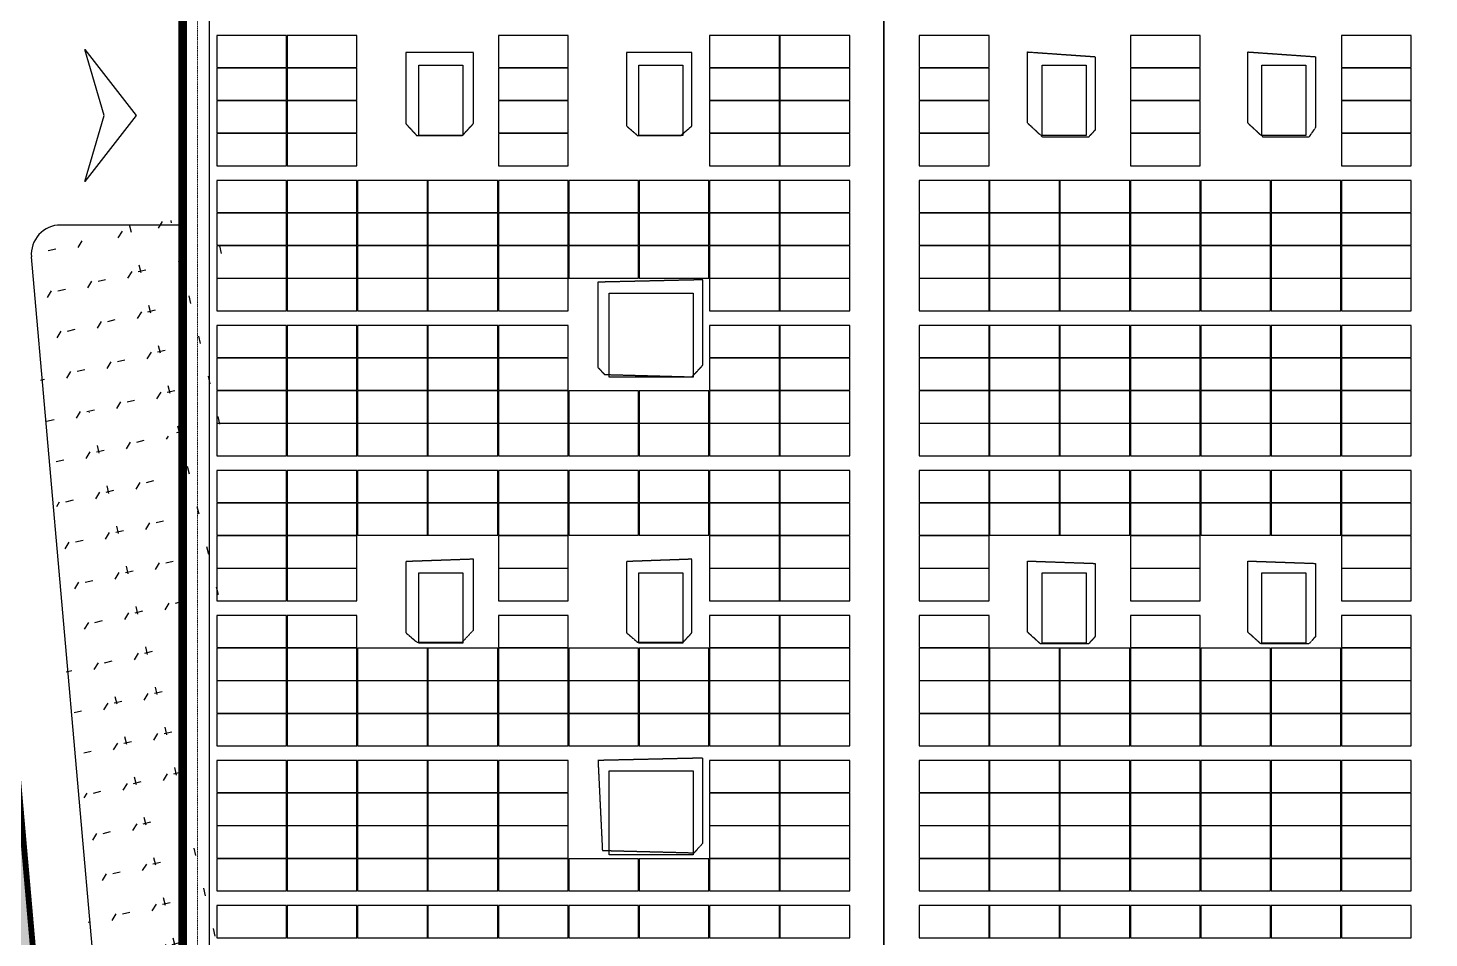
# Model space of a CAD drawing. Header units: millimetres. Extents: x -330863 to 383137, y -246038 to 314990.
# Drawn here: x -93776 to -46005, y -93253 to -62233 of the extents above; entities that cross this region are included whole.
import ezdxf

# ---------------------------------------------------------------- set-up
doc = ezdxf.new("R2010")
doc.units = ezdxf.units.MM
for name, pattern in [('DASHED', [1.524, 1.27, -0.254]), ('DOTE', [2.4200000000000004, 2, -0.2, 0.02, -0.2]), ('HIDDEN', [0.375, 0.25, -0.125]), ('X2', [10, 8, -2])]:
    doc.linetypes.add(name, pattern=pattern)
for name, color, linetype in [('-GRASS', 114, 'Continuous'), ('-建筑轮廓线', 7, 'Continuous'), ('-总图道路', 7, 'Continuous'), ('S_其它', 7, 'Continuous'), ('农转用2000坐标', 6, 'Continuous'), ('单元区域外轮廓', 7, 'ByLayer'), ('屋脊线', 7, 'ByLayer'), ('组件', 7, 'ByLayer'), ('阴影', 8, 'DASHED'), ('障碍物', 7, 'ByLayer')]:
    doc.layers.add(name, color=color, linetype=linetype)
doc.layers.add('DOTE', color=7, linetype='DOTE', lineweight=0)
doc.layers.add('X消防车道', color=6, linetype='HIDDEN', lineweight=18)

# ---------------------------------------------------------------- blocks, each defined once
blk = doc.blocks.new('*U5')
at = {"layer": '单元区域外轮廓', "color": 2}
for points in [[(-88499.99999806286, 145848.7498998642, 10100), (88500.00000193714, 145848.7498962879, 10100), (88499.99999828637, -93851.25008583067, 10100), (64899.99999828637, -93851.25008583067, 10100), (64900.60513652861, -129651.2534892559, 10100), (-82500.00165008008, -129651.2389415502, 10100), (-82500.00164881349, -112951.2501013279, 10100), (-88500.00000186266, -112951.2501013279, 10100), (-88499.99999806286, 145848.7498998642, 10100)], [(-88499.99999806286, 145848.7498998642, 10600), (88500.00000193714, 145848.7498962879, 10600), (88499.99999828637, -93851.25008583067, 10600), (64899.99999828637, -93851.25008583067, 10600), (64900.60513652861, -129651.2534892559, 10600), (-82500.00165008008, -129651.2389415502, 10600), (-82500.00164881349, -112951.2501013279, 10600), (-88500.00000186266, -112951.2501013279, 10600), (-88499.99999806286, 145848.7498998642, 10600)]]:
    blk.add_polyline3d(points, close=True, dxfattribs=at)
at = {"flags": 1}
for tag in ['ground_elevation', 'unit_id', 'unit_name', 'parapet_height', 'is_enable_parapet']:
    blk.add_attdef(tag, (0, 0), '', height=2.5, dxfattribs=at)
blk = doc.blocks.new('*U6')
at = {"layer": '屋脊线', "color": 30}
for p, q in [((-88499.99999806286, 145848.7498998642, 10100), (-88500.00000186266, -112951.2501013279, 10100)), ((-64595.51210492849, -129651.240709424, 8900), (-64599.71337653697, 145848.7498998642, 8900))]:
    blk.add_line(p, q, dxfattribs=at)
at = {"flags": 1}
for tag in ['unit_id', 'unit_name']:
    blk.add_attdef(tag, (0, 0), '', height=2.5, dxfattribs=at)
blk = doc.blocks.new('*U55')
at = {"layer": '障碍物', "color": 1}
blk.add_polyline3d([(-72949.9982444197, -63501.24993920326, 10), (-71449.9985076487, -63501.24993920326, 10), (-71449.9985076487, -65901.25005066393, 10), (-72949.9982444197, -65901.25005066393, 10)], close=True, dxfattribs=at)
at = {"flags": 1}
for tag in ['shape', 'height']:
    blk.add_attdef(tag, (0, 0), '', height=2.5, dxfattribs=at)
blk = doc.blocks.new('*U56')
at = {"layer": '障碍物', "color": 1}
blk.add_polyline3d([(-72949.99857485294, -80801.25836074354, 10), (-71449.99883808196, -80801.25836074354, 10), (-71449.99883808196, -83201.25846982001, 10), (-72949.99857485294, -83201.25846982001, 10)], close=True, dxfattribs=at)
at = {"flags": 1}
for tag in ['shape', 'height']:
    blk.add_attdef(tag, (0, 0), '', height=2.5, dxfattribs=at)
blk = doc.blocks.new('*U69')
at = {"layer": '障碍物', "color": 1}
blk.add_polyline3d([(-73960.13016819954, -71270.99589109421, 10), (-71099.6219573915, -71270.99589109421, 10), (-71099.6219573915, -74131.50410473348, 10), (-73960.13016819954, -74131.50410473348, 10)], close=True, dxfattribs=at)
at = {"flags": 1}
for tag in ['shape', 'height']:
    blk.add_attdef(tag, (0, 0), '', height=2.5, dxfattribs=at)
blk = doc.blocks.new('*U70')
at = {"layer": '障碍物', "color": 1}
blk.add_polyline3d([(-73960.13016819954, -87560.99602103232, 10), (-71099.6219573915, -87560.99602103232, 10), (-71099.6219573915, -90421.5042322874, 10), (-73960.13016819954, -90421.5042322874, 10)], close=True, dxfattribs=at)
at = {"flags": 1}
for tag in ['shape', 'height']:
    blk.add_attdef(tag, (0, 0), '', height=2.5, dxfattribs=at)
blk = doc.blocks.new('*U98')
at = {"layer": '障碍物', "color": 1}
blk.add_polyline3d([(-59199.99824754894, -63501.25148892402, 10), (-57699.99851085245, -63501.25148892402, 10), (-57699.99851085245, -65901.25159919263, 10), (-59199.99824754894, -65901.25159919263, 10)], close=True, dxfattribs=at)
at = {"flags": 1}
for tag in ['shape', 'height']:
    blk.add_attdef(tag, (0, 0), '', height=2.5, dxfattribs=at)
blk = doc.blocks.new('*U99')
at = {"layer": '障碍物', "color": 1}
blk.add_polyline3d([(-51699.97240930795, -63501.25203788281, 10), (-50199.97267261148, -63501.25203788281, 10), (-50199.97267261148, -65901.25214755535, 10), (-51699.97240930795, -65901.25214755535, 10)], close=True, dxfattribs=at)
at = {"flags": 1}
for tag in ['shape', 'height']:
    blk.add_attdef(tag, (0, 0), '', height=2.5, dxfattribs=at)
blk = doc.blocks.new('*U100')
at = {"layer": '障碍物', "color": 1}
blk.add_polyline3d([(-59199.99857828021, -80801.2599092722, 10), (-57699.99884143472, -80801.2599092722, 10), (-57699.99884143472, -83201.26001954079, 10), (-59199.99857828021, -83201.26001954079, 10)], close=True, dxfattribs=at)
at = {"flags": 1}
for tag in ['shape', 'height']:
    blk.add_attdef(tag, (0, 0), '', height=2.5, dxfattribs=at)
blk = doc.blocks.new('*U101')
at = {"layer": '障碍物', "color": 1}
blk.add_polyline3d([(-51699.97274011374, -80801.26045763493, 10), (-50199.97300319374, -80801.26045763493, 10), (-50199.97300319374, -83201.26056849957, 10), (-51699.97274011374, -83201.26056849957, 10)], close=True, dxfattribs=at)
at = {"flags": 1}
for tag in ['shape', 'height']:
    blk.add_attdef(tag, (0, 0), '', height=2.5, dxfattribs=at)
blk = doc.blocks.new('*U350')
at = {"layer": '障碍物', "color": 1}
blk.add_polyline3d([(-80449.99824434519, -63501.24993920326, 10), (-78949.9985074997, -63501.24993920326, 10), (-78949.9985074997, -65901.25005066393, 10), (-80449.99824434519, -65901.25005066393, 10)], close=True, dxfattribs=at)
at = {"flags": 1}
for tag in ['shape', 'height']:
    blk.add_attdef(tag, (0, 0), '', height=2.5, dxfattribs=at)
blk = doc.blocks.new('*U351')
at = {"layer": '障碍物', "color": 1}
blk.add_polyline3d([(-80449.99857515097, -80801.25836074354, 10), (-78949.99883808196, -80801.25836074354, 10), (-78949.99883808196, -83201.25846982001, 10), (-80449.99857515097, -83201.25846982001, 10)], close=True, dxfattribs=at)
at = {"flags": 1}
for tag in ['shape', 'height']:
    blk.add_attdef(tag, (0, 0), '', height=2.5, dxfattribs=at)
blk = doc.blocks.new('*U9')
at = {"layer": '组件', "color": 0}
blk.add_polyline3d([(0, 0, 0), (6.7e-15, -109.6, 0), (237.9347828191169, -109.6, 14.88620585709026), (237.9347828191169, 1.46e-14, 14.88620585709026)], close=True, dxfattribs=at)
at = {"flags": 1}
for tag in ['voco', 'vmpo', 'mounting-hole-spacing1', 'mounting-hole-spacing2', 'module-material', 'theme', 'silicon-material', 'userid', 'company-name', 'note', 'name', 'panel-width', 'panel-height', 'panel-length', 'pmax', 'id', 'impo', 'isco']:
    blk.add_attdef(tag, (0, 0), '', height=2.5, dxfattribs=at)
blk = doc.blocks.new('*U7')
at = {"layer": '组件', "color": 0}
blk.add_polyline3d([(0, 0, 0), (6.7e-15, 109.6, 0), (-238.1009774266284, 109.6, 11.9366891759911), (-238.1009774266284, 1.46e-14, 11.9366891759911)], close=True, dxfattribs=at)
at = {"flags": 1}
for tag in ['voco', 'vmpo', 'mounting-hole-spacing1', 'mounting-hole-spacing2', 'module-material', 'theme', 'silicon-material', 'userid', 'company-name', 'note', 'name', 'panel-width', 'panel-height', 'panel-length', 'pmax', 'id', 'impo', 'isco']:
    blk.add_attdef(tag, (0, 0), '', height=2.5, dxfattribs=at)

msp = doc.modelspace()

# ---------------------------------------------------------------- hatches: boundary and pattern name
at = {"layer": '-GRASS'}
h = msp.add_hatch(dxfattribs=at)
h.set_pattern_fill('GRASS', color=256, scale=500, angle=-31.48783798076735)
h.set_pattern_definition([(58.51216201923266, (-1970228605.701966, -2547630934.377606), (-329.7050402672918, 1372.037246682207), [264.5806600000001, -1731.010149999999]), (13.51216201923265, (-1970228605.701966, -2547630934.377606), (-329.7052649889981, 1372.038181840949), [264.58066, -1146.516149999998]), (103.5121620192325, (-1970228605.701966, -2547630934.377606), (-1372.038181840949, -329.7052649889981), [264.5806599999999, -1146.516149999997])])
h.paths.add_polyline_path([(-82499.9985200679, -113128.7499012612), (-88499.9985200679, -113128.7499007955), (-88499.99851925299, -69128.74990079552), (-92663.83755806366, -69128.74990126118, 0.4402036426417503), (-93659.97564844787, -70216.55026946215), (-89187.75346316164, -120966.5474615246, 0.3886933129574108), (-88191.61512504565, -121878.7499007955), (-82499.99852018431, -121878.7499007955)])
at = {"layer": 'X消防车道'}
h = msp.add_hatch(dxfattribs=at)
h.set_pattern_fill('DOTS', color=8, scale=1000, angle=-31.48783798076735)
h.set_pattern_definition([(328.5121620192327, (-1970228605.701966, -2547630934.377606), (1506.050284478311, 939.1527315207007), [0, -1587.499999999999])])
h.paths.add_polyline_path([(-93210.31932864338, -143669.9816289544, 0.388696347810305), (-80260.50890044775, -155528.7499007024), (-29868.25021682074, -155528.749902565, 0.0729934230257984), (-27282.11924788542, -155149.1864708438), (-24812.54212517292, -154408.3133338205, -0.0729934230209538), (-22226.41115623759, -154028.7499007024), (83399.93261551949, -154028.749902565, -0.414215405250258), (92399.99996935017, -163028.7391755916), (92400.01187910326, -173021.7107695714), (96400.0120633305, -173176.2576506659), (96399.99996935017, -163028.7344095483, 0.4142203272388091), (83399.6842201473, -150028.7499058246), (-22813.48650954664, -150028.749903962, 0.0729934230411844), (-25399.61747935508, -150408.3133356832), (-27869.19458594406, -151149.1864689812, -0.0729934230362219), (-30455.32555586891, -151528.7499007024), (-80260.50890015671, -151528.7499007024, -0.3886976849728412), (-89225.76594498008, -143318.7917464599), (-114666.7633144511, 145381.2082974985, -0.4401982675162612), (-105701.5062695695, 155171.2501437217), (85999.68118983321, 155171.2501404621, -0.414210992521494), (94999.68118930935, 146171.3291063718, -0.1414481113697162), (96999.68118965859, 153099.4533711858, 0.2576703992202549), (85999.5199388382, 159171.2501390651), (-105701.6028190823, 159171.2501441874, 0.4401960510058327), (-118651.3220010651, 145030.0785886869)])

# ---------------------------------------------------------------- linework, layer by layer
at = {"layer": '-建筑轮廓线', "const_width": 300, "elevation": 10100}
msp.add_lwpolyline([(88500.00148354098, 145851.2500959262), (-88499.99851645902, 145851.2500991858), (-88499.99852024252, -112948.7499006279), (-82499.99852018431, -112948.7499006279), (-82499.99852035893, -129748.7499009073), (-82799.99852034729, -129748.7499009073), (-82799.9985204637, -145848.7499005347), (65100.00147932674, -145848.7499023974), (65100.00147955958, -129748.7499027699), (64800.00147962942, -129748.7499027699), (64800.00148032791, -93848.74988470227), (88500.00148004852, -93848.74988563359)], close=True, dxfattribs=at)
at = {"layer": '-总图道路'}
for p, q in [((-88499.99851925299, -68948.74990062788, 10100), (-92663.83755777264, -68948.74990062788, 10100)), ((-89187.75479704842, -120786.5323278308, 10100), (-93659.97722954256, -70036.53232876211, 10100))]:
    msp.add_line(p, q, dxfattribs=at)
msp.add_arc((-92663.83755806366, -69948.7499015592, 10100), 1000, 89.99999797562265, 185.0360518371188, dxfattribs=at)
at = {"layer": 'DOTE', "ltscale": 0.0015}
msp.add_line((-87999.99846657507, -112448.7498987652, 10100), (-87999.99851383967, 145351.2500973232, 10100), dxfattribs=at)
at = {"layer": 'S_其它', "elevation": 10099.99995987397}
msp.add_lwpolyline([(-91833.13034656925, -62967.72016775113), (-90091.25461634716, -65217.72043969733), (-91833.13034656925, -67467.72027485323), (-91179.9269284401, -65217.72019988176), (-91833.13034656925, -62967.72016775113)], dxfattribs=at)
at = {"layer": 'X消防车道', "color": 8, "ltscale": 0.01}
msp.add_line((-89225.76594486367, -143318.7917464599, 10100), (-114666.7633145675, 145381.2082974985, 10100), dxfattribs=at)
at = {"layer": '农转用2000坐标', "color": 5, "linetype": 'X2', "ltscale": 0.001, "const_width": 200, "elevation": 10100}
msp.add_lwpolyline([(84999.5837552729, 193872.906665951), (-118528.8170893304, 189207.1208154596), (-88181.69460986741, -155166.7311208509), (84999.99547226122, -161859.3995187618)], close=True, dxfattribs=at)
at = {"layer": '单元区域外轮廓', "elevation": 10100}
msp.add_lwpolyline([(-88499.99999807682, 145848.749899473), (88500.00000192318, 145848.7498962134), (88499.99999825611, -93851.25008581208), (64899.99999822117, -93851.25008581208), (64900.60513641452, -129651.2534896098), (-82500.00165018484, -129651.2389414198), (-82500.0016488461, -112951.250101272), (-88500.00000186032, -112951.250101272), (-88499.99999807682, 145848.749899473)], dxfattribs=at)
at = {"layer": '屋脊线', "color": 30, "elevation": 8900}
msp.add_lwpolyline([(-64599.71337654628, 145848.749899473), (-64595.51210497505, -129651.2407095358)], dxfattribs=at)
at = {"layer": '阴影', "linetype": 'DASHED'}
for points in [[(-64652.8515625, -129579.384765625, 8903.877563476562), (-82461.2890625, -129579.66796875, 9797.867431640623), (-82461.572265625, -112951.58203125, 9797.869262695314), (-88497.08984375, -112870.849609375, 10100.85388183594), (-88426.65039062501, 145833.935546875, 10097.31689453125), (-87607.001953125, 145833.9453125, 10056.16394042968), (-87602.95898437499, -111821.494140625, 10055.96801757812), (-81045.86914062499, -111337.158203125, 9726.80114746094), (-81045.59082031251, -127642.3828125, 9726.796875000002), (-73743.3984375, -126996.50390625, 9360.224609375), (-74339.501953125, -126673.642578125, 9390.14892578125), (-74339.55078125, -123687.041015625, 9390.149536132812), (-70762.958984375, -123687.001953125, 9210.603637695312), (-70837.421875, -126673.57421875, 9214.343261718752), (-64652.9052734375, -126027.705078125, 8903.878784179688), (-64652.8515625, -129579.384765625, 8903.877563476562)], [(-59696.30371093749, -63048.671875, 9207.263793945314), (-57390.8642578125, -63210.0732421875, 9351.353759765623), (-57390.8203125, -65712.3681640625, 9351.353759765623), (-57613.92578125, -65954.53125, 9337.409057617188), (-59175.6787109375, -65954.5556640625, 9239.800415039062), (-59696.26953125, -65470.2490234375, 9207.263793945314), (-59696.30371093749, -63048.671875, 9207.263793945314)], [(-52185.029296875, -63048.5498046875, 9676.718139648438), (-49879.58496093749, -63209.970703125, 9820.808715820312), (-49879.5458984375, -65631.5283203125, 9820.808105468748), (-50102.6513671875, -65954.404296875, 9806.864013671877), (-51664.3994140625, -65954.4287109375, 9709.255371093752), (-52184.990234375, -65470.1220703125, 9676.718139648438), (-52185.029296875, -63048.5498046875, 9676.718139648438)], [(-78587.6806640625, -65488.6328125, 9603.402099609377), (-78587.7197265625, -63067.060546875, 9603.403930664062), (-80897.6025390625, -63067.1142578125, 9719.359130859377), (-80897.568359375, -65488.681640625, 9719.357299804688), (-80525, -65892.265625, 9700.654907226564), (-78960.244140625, -65892.24609374999, 9622.104492187502), (-78587.6806640625, -65488.6328125, 9603.402099609377)], [(-71136.435546875, -65569.2236328125, 9229.352416992188), (-71136.474609375, -63066.92382812499, 9229.354858398438), (-73371.85546875, -63066.9580078125, 9341.569824218748), (-73371.81640625, -65569.2578125, 9341.567993164062), (-72999.2431640625, -65892.1240234375, 9322.864379882814), (-71508.994140625, -65892.099609375, 9248.054809570312), (-71136.435546875, -65569.2236328125, 9229.352416992188)], [(-70763.75, -73721.845703125, 9210.64392089844), (-70763.7939453125, -70815.947265625, 9210.646362304688), (-74340.3955078125, -70896.73828125, 9390.189819335938), (-74340.341796875, -73802.626953125, 9390.187377929688), (-74116.8017578125, -74044.78515625, 9378.966064453123), (-71136.3037109375, -74125.4541015625, 9229.345703125), (-70763.75, -73721.845703125, 9210.64392089844)], [(-78587.412109375, -82762.5390625, 9603.38806152344), (-78587.451171875, -80340.9521484375, 9603.389892578123), (-80897.32421875, -80421.73339843749, 9719.345092773438), (-80897.29492187499, -82843.30078125, 9719.34326171875), (-80524.72167968749, -83166.171875, 9700.640258789064), (-78959.9609375, -83166.14257812499, 9622.08984375), (-78587.412109375, -82762.5390625, 9603.38806152344)], [(-71136.16699218749, -82843.115234375, 9229.338989257812), (-71136.2060546875, -80340.82519531249, 9229.340820312498), (-73371.5771484375, -80421.57714843749, 9341.55517578125), (-73371.53808593749, -82843.16406250001, 9341.553344726562), (-72998.974609375, -83166.025390625, 9322.85095214844), (-71434.2138671875, -83166.005859375, 9244.299926757812), (-71136.16699218749, -82843.115234375, 9229.338989257812)], [(-59696.04003906249, -80403.30078125, 9207.263793945314), (-57390.6005859375, -80483.98437499999, 9351.353759765623), (-57390.5615234375, -82986.279296875, 9351.353759765623), (-57613.662109375, -83228.4375, 9337.409667968748), (-59249.7802734375, -83228.46679687501, 9235.151977539062), (-59696.00097656249, -82824.87304687499, 9207.263793945314), (-59696.04003906249, -80403.30078125, 9207.263793945314)], [(-52184.765625, -80403.17871093749, 9676.71875), (-49879.32128906249, -80483.857421875, 9820.808715820312), (-49879.287109375, -82986.15234375001, 9820.808715820312), (-50102.3876953125, -83228.31054687499, 9806.864013671877), (-51738.505859375, -83228.33984375, 9704.606933593752), (-52184.7265625, -82824.755859375, 9676.718139648438), (-52184.765625, -80403.17871093749, 9676.71875)], [(-70763.4912109375, -90027.119140625, 9210.629882812502), (-70763.53515625, -87121.23046874999, 9210.632934570312), (-74340.13671875, -87202.01171875, 9390.176391601562), (-74191.06445312499, -90269.33593749999, 9382.69287109375), (-71061.5380859375, -90349.99023437499, 9225.592041015623), (-70763.4912109375, -90027.119140625, 9210.629882812502)]]:
    msp.add_polyline3d(points, close=True, dxfattribs=at)
at = {"layer": '障碍物', "color": 4, "elevation": 10300}
for points in [[(-80449.99824434984, -63501.24993950128), (-78949.99850756487, -63501.24993950128), (-78949.99850756487, -65901.2500507012), (-80449.99824434984, -65901.2500507012)], [(-72949.99824446626, -63501.24993950128), (-71449.9985076813, -63501.24993950128), (-71449.9985076813, -65901.2500507012), (-72949.99824446626, -65901.2500507012)], [(-59199.99824755127, -63501.25148875639), (-57699.99851088273, -63501.25148875639), (-57699.99851088273, -65901.25159949064), (-59199.99824755127, -65901.25159949064)], [(-51699.97240934521, -63501.25203777104), (-50199.97267267666, -63501.25203777104), (-50199.97267267666, -65901.25214757398), (-51699.97240934521, -65901.25214757398)], [(-80449.99857514397, -80801.2583607994), (-78949.9988381844, -80801.2583607994), (-78949.9988381844, -83201.25846967101), (-80449.99857514397, -83201.25846967101)], [(-72949.99857485294, -80801.2583607994), (-71449.9988381844, -80801.2583607994), (-71449.9988381844, -83201.25846967101), (-72949.99857485294, -83201.25846967101)], [(-59199.9985783454, -80801.25990958884), (-57699.99884144403, -80801.25990958884), (-57699.99884144403, -83201.26001939178), (-59199.9985783454, -83201.26001939178)], [(-51699.97274013934, -80801.26045767216), (-50199.97300323797, -80801.26045767216), (-50199.97300323797, -83201.2605688721), (-51699.97274013934, -83201.2605688721)]]:
    msp.add_lwpolyline(points, close=True, dxfattribs=at)
at = {"layer": '障碍物', "elevation": 10300}
for points in [[(-73960.1301682391, -71270.99589148536), (-71099.6219574567, -71270.99589148536), (-71099.6219574567, -74131.50410430506), (-73960.1301682391, -74131.50410430506)], [(-73960.1301682391, -87560.99602144212), (-71099.6219574567, -87560.99602144212), (-71099.6219574567, -90421.50423239917), (-73960.1301682391, -90421.50423239917)]]:
    msp.add_lwpolyline(points, close=True, dxfattribs=at)

# ---------------------------------------------------------------- block references
at = {"layer": '单元区域外轮廓'}
msp.add_blockref('*U5', (0, 0), dxfattribs=at)
at = {"layer": '屋脊线'}
msp.add_blockref('*U6', (0, 0), dxfattribs=at)
at = {"layer": '组件', "color": 5, "xscale": 10, "yscale": 10, "zscale": 10}
for name, p in [('*U7', (-84961.18355864003, -63579.25000000001, 10022.50126468749)), ('*U7', (-82560.19894739999, -63579.25000000001, 9901.951181790453)), ('*U7', (-75357.24511368, -63579.25000000001, 9540.300933099326)), ('*U7', (-68154.29127996, -63579.25000000001, 9178.650684408203)), ('*U7', (-65753.30666872, -63579.25000000001, 9058.10060151116)), ('*U9', (-63385.20058976002, -62483.24999999672, 9075.708487615608)), ('*U9', (-56187.27391928, -62483.24999999672, 9525.578904518865)), ('*U9', (-48989.34724879996, -62483.24999999672, 9975.44932142212)), ('*U7', (-84961.18355864003, -64695.24999999999, 10022.50126468749)), ('*U7', (-82560.19894739999, -64695.24999999999, 9901.951181790453)), ('*U7', (-75357.24511368, -64695.24999999999, 9540.300933099326)), ('*U7', (-68154.29127996, -64695.24999999999, 9178.650684408203)), ('*U7', (-65753.30666872, -64695.24999999999, 9058.10060151116)), ('*U9', (-63385.20058976002, -63599.24999999671, 9075.708487615608)), ('*U9', (-56187.27391928, -63599.24999999671, 9525.578904518865)), ('*U9', (-48989.34724879996, -63599.24999999671, 9975.44932142212)), ('*U7', (-84961.18355864003, -65811.25000000003, 10022.50126468749)), ('*U7', (-82560.19894739999, -65811.25000000003, 9901.951181790453)), ('*U7', (-75357.24511368, -65811.25000000003, 9540.300933099326)), ('*U7', (-68154.29127996, -65811.25000000003, 9178.650684408203)), ('*U7', (-65753.30666872, -65811.25000000003, 9058.10060151116)), ('*U9', (-63385.20058976002, -64715.24999999671, 9075.708487615608)), ('*U9', (-56187.27391928, -64715.24999999671, 9525.578904518865)), ('*U9', (-48989.34724879996, -64715.24999999671, 9975.44932142212)), ('*U7', (-84961.18355864003, -66927.25, 10022.50126468749)), ('*U7', (-82560.19894739999, -66927.25, 9901.951181790453)), ('*U7', (-75357.24511368, -66927.25, 9540.300933099326)), ('*U7', (-68154.29127996, -66927.25, 9178.650684408203)), ('*U7', (-65753.30666872, -66927.25, 9058.10060151116)), ('*U9', (-63385.20058976002, -65831.24999999668, 9075.708487615608)), ('*U9', (-56187.27391928, -65831.24999999668, 9525.578904518865)), ('*U9', (-48989.34724879996, -65831.24999999668, 9975.44932142212)), ('*U7', (-84961.18355864003, -68523.24999999999, 10022.50126468384)), ('*U7', (-82560.19894739999, -68523.24999999999, 9901.951181786806)), ('*U7', (-80159.21433615997, -68523.24999999999, 9781.401098889766)), ('*U7', (-77758.22972491999, -68523.24999999999, 9660.851015992725)), ('*U7', (-75357.24511368, -68523.24999999999, 9540.30093309568)), ('*U7', (-72956.26050244, -68523.24999999999, 9419.750850198641)), ('*U7', (-70555.2758912, -68523.24999999999, 9299.200767301598)), ('*U7', (-68154.29127996, -68523.24999999999, 9178.650684404556)), ('*U7', (-65753.30666872, -68523.24999999999, 9058.100601507516)), ('*U9', (-63385.20058976002, -67427.24999999654, 9075.703775481414)), ('*U9', (-60985.89169960002, -67427.24999999654, 9225.66058111583)), ('*U9', (-58586.58280944001, -67427.24999999654, 9375.617386750248)), ('*U9', (-56187.27391928, -67427.24999999654, 9525.574192384667)), ('*U9', (-53787.96502911998, -67427.24999999654, 9675.530998019089)), ('*U9', (-51388.65613895998, -67427.24999999654, 9825.487803653506)), ('*U9', (-48989.34724879996, -67427.24999999654, 9975.444609287926)), ('*U7', (-84961.18355864003, -69639.24999999997, 10022.50126468384)), ('*U7', (-82560.19894739999, -69639.24999999997, 9901.951181786806)), ('*U7', (-80159.21433615997, -69639.24999999997, 9781.401098889766)), ('*U7', (-77758.22972491999, -69639.24999999997, 9660.851015992725)), ('*U7', (-75357.24511368, -69639.24999999997, 9540.30093309568)), ('*U7', (-72956.26050244, -69639.24999999997, 9419.750850198641)), ('*U7', (-70555.2758912, -69639.24999999997, 9299.200767301598)), ('*U7', (-68154.29127996, -69639.24999999997, 9178.650684404556)), ('*U7', (-65753.30666872, -69639.24999999997, 9058.100601507516)), ('*U9', (-63385.20058976002, -68543.24999999652, 9075.703775481414)), ('*U9', (-60985.89169960002, -68543.24999999652, 9225.66058111583)), ('*U9', (-58586.58280944001, -68543.24999999652, 9375.617386750248)), ('*U9', (-56187.27391928, -68543.24999999652, 9525.574192384667)), ('*U9', (-53787.96502911998, -68543.24999999652, 9675.530998019089)), ('*U9', (-51388.65613895998, -68543.24999999652, 9825.487803653506)), ('*U9', (-48989.34724879996, -68543.24999999652, 9975.444609287926)), ('*U7', (-84961.18355864003, -70755.25, 10022.50126468384)), ('*U7', (-82560.19894739999, -70755.25, 9901.951181786806)), ('*U7', (-80159.21433615997, -70755.25, 9781.401098889766)), ('*U7', (-77758.22972491999, -70755.25, 9660.851015992725)), ('*U7', (-75357.24511368, -70755.25, 9540.30093309568)), ('*U7', (-72956.26050244, -70755.25, 9419.750850198641)), ('*U7', (-70555.2758912, -70755.25, 9299.200767301598)), ('*U7', (-68154.29127996, -70755.25, 9178.650684404556)), ('*U7', (-65753.30666872, -70755.25, 9058.100601507516)), ('*U9', (-63385.20058976002, -69659.24999999651, 9075.703775481414)), ('*U9', (-60985.89169960002, -69659.24999999651, 9225.66058111583)), ('*U9', (-58586.58280944001, -69659.24999999651, 9375.617386750248)), ('*U9', (-56187.27391928, -69659.24999999651, 9525.574192384667)), ('*U9', (-53787.96502911998, -69659.24999999651, 9675.530998019089)), ('*U9', (-51388.65613895998, -69659.24999999651, 9825.487803653506)), ('*U9', (-48989.34724879996, -69659.24999999651, 9975.444609287926)), ('*U7', (-84961.18355864003, -71871.24999999997, 10022.50126468384)), ('*U7', (-82560.19894739999, -71871.24999999997, 9901.951181786806)), ('*U7', (-80159.21433615997, -71871.24999999997, 9781.401098889766)), ('*U7', (-77758.22972491999, -71871.24999999997, 9660.851015992725)), ('*U7', (-75357.24511368, -71871.24999999997, 9540.30093309568)), ('*U7', (-68154.29127996, -71871.24999999997, 9178.650684404556)), ('*U7', (-65753.30666872, -71871.24999999997, 9058.100601507516)), ('*U9', (-63385.20058976002, -70775.24999999646, 9075.703775481414)), ('*U9', (-60985.89169960002, -70775.24999999646, 9225.66058111583)), ('*U9', (-58586.58280944001, -70775.24999999646, 9375.617386750248)), ('*U9', (-56187.27391928, -70775.24999999646, 9525.574192384667)), ('*U9', (-53787.96502911998, -70775.24999999646, 9675.530998019089)), ('*U9', (-51388.65613895998, -70775.24999999646, 9825.487803653506)), ('*U9', (-48989.34724879996, -70775.24999999646, 9975.444609287926)), ('*U7', (-84961.18355864003, -73467.25, 10022.5012646802)), ('*U7', (-82560.19894739999, -73467.25, 9901.951181783163)), ('*U7', (-80159.21433615997, -73467.25, 9781.401098886121)), ('*U7', (-77758.22972491999, -73467.25, 9660.851015989081)), ('*U7', (-75357.24511368, -73467.25, 9540.300933092036)), ('*U7', (-68154.29127996, -73467.25, 9178.650684400913)), ('*U7', (-65753.30666872, -73467.25, 9058.100601503873)), ('*U9', (-63385.20058976002, -72371.24999999625, 9075.699063347212)), ('*U9', (-60985.89169960002, -72371.24999999625, 9225.65586898163)), ('*U9', (-58586.58280944001, -72371.24999999625, 9375.612674616052)), ('*U9', (-56187.27391928, -72371.24999999625, 9525.569480250473)), ('*U9', (-53787.96502911998, -72371.24999999625, 9675.526285884893)), ('*U9', (-51388.65613895998, -72371.24999999625, 9825.483091519307)), ('*U9', (-48989.34724879996, -72371.24999999625, 9975.439897153727)), ('*U7', (-84961.18355864003, -74583.24999999999, 10022.5012646802)), ('*U7', (-82560.19894739999, -74583.24999999999, 9901.951181783163)), ('*U7', (-80159.21433615997, -74583.24999999999, 9781.401098886121)), ('*U7', (-77758.22972491999, -74583.24999999999, 9660.851015989081)), ('*U7', (-75357.24511368, -74583.24999999999, 9540.300933092036)), ('*U7', (-68154.29127996, -74583.24999999999, 9178.650684400913)), ('*U7', (-65753.30666872, -74583.24999999999, 9058.100601503873)), ('*U9', (-63385.20058976002, -73487.24999999625, 9075.699063347212)), ('*U9', (-60985.89169960002, -73487.24999999625, 9225.65586898163)), ('*U9', (-58586.58280944001, -73487.24999999625, 9375.612674616052)), ('*U9', (-56187.27391928, -73487.24999999625, 9525.569480250473)), ('*U9', (-53787.96502911998, -73487.24999999625, 9675.526285884893)), ('*U9', (-51388.65613895998, -73487.24999999625, 9825.483091519307)), ('*U9', (-48989.34724879996, -73487.24999999625, 9975.439897153727)), ('*U7', (-84961.18355864003, -75699.25000000001, 10022.5012646802)), ('*U7', (-82560.19894739999, -75699.25000000001, 9901.951181783163)), ('*U7', (-80159.21433615997, -75699.25000000001, 9781.401098886121)), ('*U7', (-77758.22972491999, -75699.25000000001, 9660.851015989081)), ('*U7', (-75357.24511368, -75699.25000000001, 9540.300933092036)), ('*U7', (-72956.26050244, -75699.25000000001, 9419.750850195)), ('*U7', (-70555.2758912, -75699.25000000001, 9299.200767297956)), ('*U7', (-68154.29127996, -75699.25000000001, 9178.650684400913)), ('*U7', (-65753.30666872, -75699.25000000001, 9058.100601503873)), ('*U9', (-63385.20058976002, -74603.2499999963, 9075.699063347212)), ('*U9', (-60985.89169960002, -74603.2499999963, 9225.65586898163)), ('*U9', (-58586.58280944001, -74603.2499999963, 9375.612674616052)), ('*U9', (-56187.27391928, -74603.2499999963, 9525.569480250473)), ('*U9', (-53787.96502911998, -74603.2499999963, 9675.526285884893)), ('*U9', (-51388.65613895998, -74603.2499999963, 9825.483091519307)), ('*U9', (-48989.34724879996, -74603.2499999963, 9975.439897153727)), ('*U7', (-84961.18355864003, -76815.25, 10022.5012646802)), ('*U7', (-82560.19894739999, -76815.25, 9901.951181783163)), ('*U7', (-80159.21433615997, -76815.25, 9781.401098886121)), ('*U7', (-77758.22972491999, -76815.25, 9660.851015989081)), ('*U7', (-75357.24511368, -76815.25, 9540.300933092036)), ('*U7', (-72956.26050244, -76815.25, 9419.750850195)), ('*U7', (-70555.2758912, -76815.25, 9299.200767297956)), ('*U7', (-68154.29127996, -76815.25, 9178.650684400913)), ('*U7', (-65753.30666872, -76815.25, 9058.100601503873)), ('*U9', (-63385.20058976002, -75719.24999999627, 9075.699063347212)), ('*U9', (-60985.89169960002, -75719.24999999627, 9225.65586898163)), ('*U9', (-58586.58280944001, -75719.24999999627, 9375.612674616052)), ('*U9', (-56187.27391928, -75719.24999999627, 9525.569480250473)), ('*U9', (-53787.96502911998, -75719.24999999627, 9675.526285884893)), ('*U9', (-51388.65613895998, -75719.24999999627, 9825.483091519307)), ('*U9', (-48989.34724879996, -75719.24999999627, 9975.439897153727)), ('*U7', (-84961.18355864003, -78411.24999999997, 10022.50126467656)), ('*U7', (-82560.19894739999, -78411.24999999997, 9901.951181779517)), ('*U7', (-80159.21433615997, -78411.24999999997, 9781.401098882478)), ('*U7', (-77758.22972491999, -78411.24999999997, 9660.851015985438)), ('*U7', (-75357.24511368, -78411.24999999997, 9540.300933088394)), ('*U7', (-72956.26050244, -78411.24999999997, 9419.750850191354)), ('*U7', (-70555.2758912, -78411.24999999997, 9299.200767294313)), ('*U7', (-68154.29127996, -78411.24999999997, 9178.650684397267)), ('*U7', (-65753.30666872, -78411.24999999997, 9058.100601500228)), ('*U9', (-63385.20058976002, -77315.24999999604, 9075.694351213016)), ('*U9', (-60985.89169960002, -77315.24999999604, 9225.651156847436)), ('*U9', (-58586.58280944001, -77315.24999999604, 9375.607962481856)), ('*U9', (-56187.27391928, -77315.24999999604, 9525.564768116274)), ('*U9', (-53787.96502911998, -77315.24999999604, 9675.521573750691)), ('*U9', (-51388.65613895998, -77315.24999999604, 9825.478379385111)), ('*U9', (-48989.34724879996, -77315.24999999604, 9975.435185019529)), ('*U7', (-84961.18355864003, -79527.24999999997, 10022.50126467656)), ('*U7', (-82560.19894739999, -79527.24999999997, 9901.951181779517)), ('*U7', (-80159.21433615997, -79527.24999999997, 9781.401098882478)), ('*U7', (-77758.22972491999, -79527.24999999997, 9660.851015985438)), ('*U7', (-75357.24511368, -79527.24999999997, 9540.300933088394)), ('*U7', (-72956.26050244, -79527.24999999997, 9419.750850191354)), ('*U7', (-70555.2758912, -79527.24999999997, 9299.200767294313)), ('*U7', (-68154.29127996, -79527.24999999997, 9178.650684397267)), ('*U7', (-65753.30666872, -79527.24999999997, 9058.100601500228)), ('*U9', (-63385.20058976002, -78431.24999999604, 9075.694351213016)), ('*U9', (-60985.89169960002, -78431.24999999604, 9225.651156847436)), ('*U9', (-58586.58280944001, -78431.24999999604, 9375.607962481856)), ('*U9', (-56187.27391928, -78431.24999999604, 9525.564768116274)), ('*U9', (-53787.96502911998, -78431.24999999604, 9675.521573750691)), ('*U9', (-51388.65613895998, -78431.24999999604, 9825.478379385111)), ('*U9', (-48989.34724879996, -78431.24999999604, 9975.435185019529)), ('*U7', (-84961.18355864003, -80643.24999999999, 10022.50126467656)), ('*U7', (-82560.19894739999, -80643.24999999999, 9901.951181779517)), ('*U7', (-75357.24511368, -80643.24999999999, 9540.300933088394)), ('*U7', (-68154.29127996, -80643.24999999999, 9178.650684397267)), ('*U7', (-65753.30666872, -80643.24999999999, 9058.100601500228)), ('*U9', (-63385.20058976002, -79547.2499999961, 9075.694351213016)), ('*U9', (-56187.27391928, -79547.2499999961, 9525.564768116274)), ('*U9', (-48989.34724879996, -79547.2499999961, 9975.435185019529)), ('*U7', (-84961.18355864003, -81759.24999999997, 10022.50126467656)), ('*U7', (-82560.19894739999, -81759.24999999997, 9901.951181779517)), ('*U7', (-75357.24511368, -81759.24999999997, 9540.300933088394)), ('*U7', (-68154.29127996, -81759.24999999997, 9178.650684397267)), ('*U7', (-65753.30666872, -81759.24999999997, 9058.100601500228)), ('*U9', (-63385.20058976002, -80663.24999999609, 9075.694351213016)), ('*U9', (-56187.27391928, -80663.24999999609, 9525.564768116274)), ('*U9', (-48989.34724879996, -80663.24999999609, 9975.435185019529)), ('*U7', (-84961.18355864003, -83355.25, 10022.50126467291)), ('*U7', (-82560.19894739999, -83355.25, 9901.951181775872)), ('*U7', (-75357.24511368, -83355.25, 9540.300933084747)), ('*U7', (-68154.29127996, -83355.25, 9178.65068439362)), ('*U7', (-65753.30666872, -83355.25, 9058.10060149658)), ('*U9', (-63385.20058976002, -82259.24999999584, 9075.689639078819)), ('*U9', (-56187.27391928, -82259.24999999584, 9525.560055982076)), ('*U9', (-48989.34724879996, -82259.24999999584, 9975.430472885333)), ('*U7', (-84961.18355864003, -84471.24999999999, 10022.50126467291)), ('*U7', (-82560.19894739999, -84471.24999999999, 9901.951181775872)), ('*U7', (-80159.21433615997, -84471.24999999999, 9781.401098878834)), ('*U7', (-77758.22972491999, -84471.24999999999, 9660.85101598179)), ('*U7', (-75357.24511368, -84471.24999999999, 9540.300933084747)), ('*U7', (-72956.26050244, -84471.24999999999, 9419.750850187706)), ('*U7', (-70555.2758912, -84471.24999999999, 9299.200767290662)), ('*U7', (-68154.29127996, -84471.24999999999, 9178.65068439362)), ('*U7', (-65753.30666872, -84471.24999999999, 9058.10060149658)), ('*U9', (-63385.20058976002, -83375.24999999582, 9075.689639078819)), ('*U9', (-60985.89169960002, -83375.24999999582, 9225.646444713238)), ('*U9', (-58586.58280944001, -83375.24999999582, 9375.603250347658)), ('*U9', (-56187.27391928, -83375.24999999582, 9525.560055982076)), ('*U9', (-53787.96502911998, -83375.24999999582, 9675.516861616496)), ('*U9', (-51388.65613895998, -83375.24999999582, 9825.473667250915)), ('*U9', (-48989.34724879996, -83375.24999999582, 9975.430472885333)), ('*U7', (-84961.18355864003, -85587.25, 10022.50126467291)), ('*U7', (-82560.19894739999, -85587.25, 9901.951181775872)), ('*U7', (-80159.21433615997, -85587.25, 9781.401098878834)), ('*U7', (-77758.22972491999, -85587.25, 9660.85101598179)), ('*U7', (-75357.24511368, -85587.25, 9540.300933084747)), ('*U7', (-72956.26050244, -85587.25, 9419.750850187706)), ('*U7', (-70555.2758912, -85587.25, 9299.200767290662)), ('*U7', (-68154.29127996, -85587.25, 9178.65068439362)), ('*U7', (-65753.30666872, -85587.25, 9058.10060149658)), ('*U9', (-63385.20058976002, -84491.24999999581, 9075.689639078819)), ('*U9', (-60985.89169960002, -84491.24999999581, 9225.646444713238)), ('*U9', (-58586.58280944001, -84491.24999999581, 9375.603250347658)), ('*U9', (-56187.27391928, -84491.24999999581, 9525.560055982076)), ('*U9', (-53787.96502911998, -84491.24999999581, 9675.516861616496)), ('*U9', (-51388.65613895998, -84491.24999999581, 9825.473667250915)), ('*U9', (-48989.34724879996, -84491.24999999581, 9975.430472885333)), ('*U7', (-84961.18355864003, -86703.24999999999, 10022.50126467291)), ('*U7', (-82560.19894739999, -86703.24999999999, 9901.951181775872)), ('*U7', (-80159.21433615997, -86703.24999999999, 9781.401098878834)), ('*U7', (-77758.22972491999, -86703.24999999999, 9660.85101598179)), ('*U7', (-75357.24511368, -86703.24999999999, 9540.300933084747)), ('*U7', (-72956.26050244, -86703.24999999999, 9419.750850187706)), ('*U7', (-70555.2758912, -86703.24999999999, 9299.200767290662)), ('*U7', (-68154.29127996, -86703.24999999999, 9178.65068439362)), ('*U7', (-65753.30666872, -86703.24999999999, 9058.10060149658)), ('*U9', (-63385.20058976002, -85607.2499999958, 9075.689639078819)), ('*U9', (-60985.89169960002, -85607.2499999958, 9225.646444713238)), ('*U9', (-58586.58280944001, -85607.2499999958, 9375.603250347658)), ('*U9', (-56187.27391928, -85607.2499999958, 9525.560055982076)), ('*U9', (-53787.96502911998, -85607.2499999958, 9675.516861616496)), ('*U9', (-51388.65613895998, -85607.2499999958, 9825.473667250915)), ('*U9', (-48989.34724879996, -85607.2499999958, 9975.430472885333)), ('*U7', (-84961.18355864003, -88299.25000000001, 10022.50126466927)), ('*U7', (-82560.19894739999, -88299.25000000001, 9901.951181772227)), ('*U7', (-80159.21433615997, -88299.25000000001, 9781.401098875187)), ('*U7', (-77758.22972491999, -88299.25000000001, 9660.851015978144)), ('*U7', (-75357.24511368, -88299.25000000001, 9540.300933081104)), ('*U7', (-68154.29127996, -88299.25000000001, 9178.650684389979)), ('*U7', (-65753.30666872, -88299.25000000001, 9058.100601492935)), ('*U9', (-63385.20058976002, -87203.24999999558, 9075.684926944625)), ('*U9', (-60985.89169960002, -87203.24999999558, 9225.641732579044)), ('*U9', (-58586.58280944001, -87203.24999999558, 9375.59853821346)), ('*U9', (-56187.27391928, -87203.24999999558, 9525.55534384788)), ('*U9', (-53787.96502911998, -87203.24999999558, 9675.512149482302)), ('*U9', (-51388.65613895998, -87203.24999999558, 9825.468955116718)), ('*U9', (-48989.34724879996, -87203.24999999558, 9975.425760751135)), ('*U7', (-84961.18355864003, -89415.25, 10022.50126466927)), ('*U7', (-82560.19894739999, -89415.25, 9901.951181772227)), ('*U7', (-80159.21433615997, -89415.25, 9781.401098875187)), ('*U7', (-77758.22972491999, -89415.25, 9660.851015978144)), ('*U7', (-75357.24511368, -89415.25, 9540.300933081104)), ('*U7', (-68154.29127996, -89415.25, 9178.650684389979)), ('*U7', (-65753.30666872, -89415.25, 9058.100601492935)), ('*U9', (-63385.20058976002, -88319.24999999555, 9075.684926944625)), ('*U9', (-60985.89169960002, -88319.24999999555, 9225.641732579044)), ('*U9', (-58586.58280944001, -88319.24999999555, 9375.59853821346)), ('*U9', (-56187.27391928, -88319.24999999555, 9525.55534384788)), ('*U9', (-53787.96502911998, -88319.24999999555, 9675.512149482302)), ('*U9', (-51388.65613895998, -88319.24999999555, 9825.468955116718)), ('*U9', (-48989.34724879996, -88319.24999999555, 9975.425760751135)), ('*U7', (-84961.18355864003, -90531.25000000001, 10022.50126466927)), ('*U7', (-82560.19894739999, -90531.25000000001, 9901.951181772227)), ('*U7', (-80159.21433615997, -90531.25000000001, 9781.401098875187)), ('*U7', (-77758.22972491999, -90531.25000000001, 9660.851015978144)), ('*U7', (-75357.24511368, -90531.25000000001, 9540.300933081104)), ('*U7', (-68154.29127996, -90531.25000000001, 9178.650684389979)), ('*U7', (-65753.30666872, -90531.25000000001, 9058.100601492935)), ('*U9', (-63385.20058976002, -89435.2499999956, 9075.684926944625)), ('*U9', (-60985.89169960002, -89435.2499999956, 9225.641732579044)), ('*U9', (-58586.58280944001, -89435.2499999956, 9375.59853821346)), ('*U9', (-56187.27391928, -89435.2499999956, 9525.55534384788)), ('*U9', (-53787.96502911998, -89435.2499999956, 9675.512149482302)), ('*U9', (-51388.65613895998, -89435.2499999956, 9825.468955116718)), ('*U9', (-48989.34724879996, -89435.2499999956, 9975.425760751135)), ('*U7', (-84961.18355864003, -91647.25, 10022.50126466927)), ('*U7', (-82560.19894739999, -91647.25, 9901.951181772227)), ('*U7', (-80159.21433615997, -91647.25, 9781.401098875187)), ('*U7', (-77758.22972491999, -91647.25, 9660.851015978144)), ('*U7', (-75357.24511368, -91647.25, 9540.300933081104)), ('*U7', (-72956.26050244, -91647.25, 9419.750850184062)), ('*U7', (-70555.2758912, -91647.25, 9299.200767287019)), ('*U7', (-68154.29127996, -91647.25, 9178.650684389979)), ('*U7', (-65753.30666872, -91647.25, 9058.100601492935)), ('*U9', (-63385.20058976002, -90551.2499999956, 9075.684926944625)), ('*U9', (-60985.89169960002, -90551.2499999956, 9225.641732579044)), ('*U9', (-58586.58280944001, -90551.2499999956, 9375.59853821346)), ('*U9', (-56187.27391928, -90551.2499999956, 9525.55534384788)), ('*U9', (-53787.96502911998, -90551.2499999956, 9675.512149482302)), ('*U9', (-51388.65613895998, -90551.2499999956, 9825.468955116718)), ('*U9', (-48989.34724879996, -90551.2499999956, 9975.425760751135)), ('*U7', (-84961.18355864003, -93243.24999999999, 10022.50126466562)), ('*U7', (-82560.19894739999, -93243.24999999999, 9901.951181768583)), ('*U7', (-80159.21433615997, -93243.24999999999, 9781.401098871544)), ('*U7', (-77758.22972491999, -93243.24999999999, 9660.851015974498)), ('*U7', (-75357.24511368, -93243.24999999999, 9540.300933077458)), ('*U7', (-72956.26050244, -93243.24999999999, 9419.750850180417)), ('*U7', (-70555.2758912, -93243.24999999999, 9299.200767283375)), ('*U7', (-68154.29127996, -93243.24999999999, 9178.650684386335)), ('*U7', (-65753.30666872, -93243.24999999999, 9058.100601489294)), ('*U9', (-63385.20058976002, -92147.24999999537, 9075.680214810425)), ('*U9', (-60985.89169960002, -92147.24999999537, 9225.637020444845)), ('*U9', (-58586.58280944001, -92147.24999999537, 9375.593826079263)), ('*U9', (-56187.27391928, -92147.24999999537, 9525.550631713684)), ('*U9', (-53787.96502911998, -92147.24999999537, 9675.507437348102)), ('*U9', (-51388.65613895998, -92147.24999999537, 9825.46424298252)), ('*U9', (-48989.34724879996, -92147.24999999537, 9975.42104861694))]:
    msp.add_blockref(name, p, dxfattribs=at)
at = {"layer": '障碍物'}
for name in ['*U350', '*U55', '*U98', '*U99', '*U69', '*U351', '*U56', '*U100', '*U101', '*U70']:
    msp.add_blockref(name, (0, 0), dxfattribs=at)

doc.saveas('drawing.dxf')
